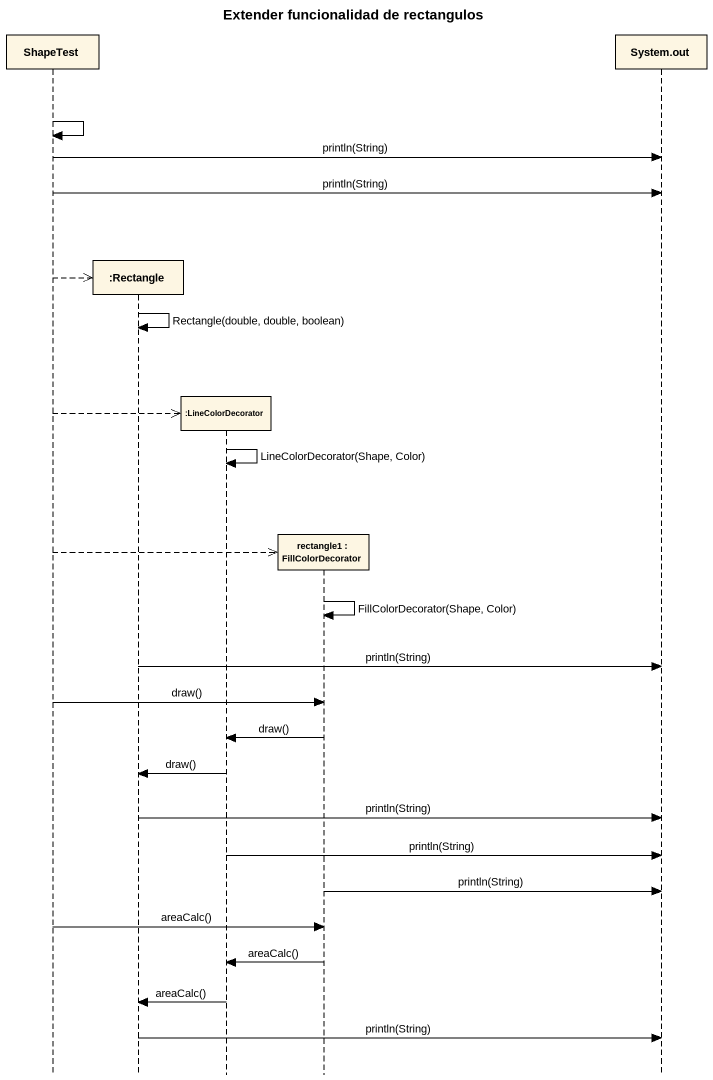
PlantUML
@startuml
title Extender funcionalidad de rectangulos
hide footbox
participant ShapeTest
participant ":Rectangle" as Rectangle_
participant ":LineColorDecorator" as LineColorDecorator
participant "rectangle1 : FillColorDecorator" as rectangle1
participant "System.out" as System_out

ShapeTest -> ShapeTest
ShapeTest -> System_out : println(String)
ShapeTest -> System_out : println(String)
ShapeTest -->> Rectangle_ **
Rectangle_ -> Rectangle_ : Rectangle(double, double, boolean)
ShapeTest -->> LineColorDecorator **
LineColorDecorator -> LineColorDecorator : LineColorDecorator(Shape, Color)
ShapeTest -->> rectangle1 **
rectangle1 -> rectangle1 : FillColorDecorator(Shape, Color)
Rectangle_ -> System_out : println(String)
ShapeTest -> rectangle1 : draw()
rectangle1 -> LineColorDecorator : draw()
LineColorDecorator -> Rectangle_ : draw()
Rectangle_ -> System_out : println(String)
LineColorDecorator -> System_out : println(String)
rectangle1 -> System_out : println(String)
ShapeTest -> rectangle1 : areaCalc()
rectangle1 -> LineColorDecorator : areaCalc()
LineColorDecorator -> Rectangle_ : areaCalc()
Rectangle_ -> System_out : println(String)
@enduml
